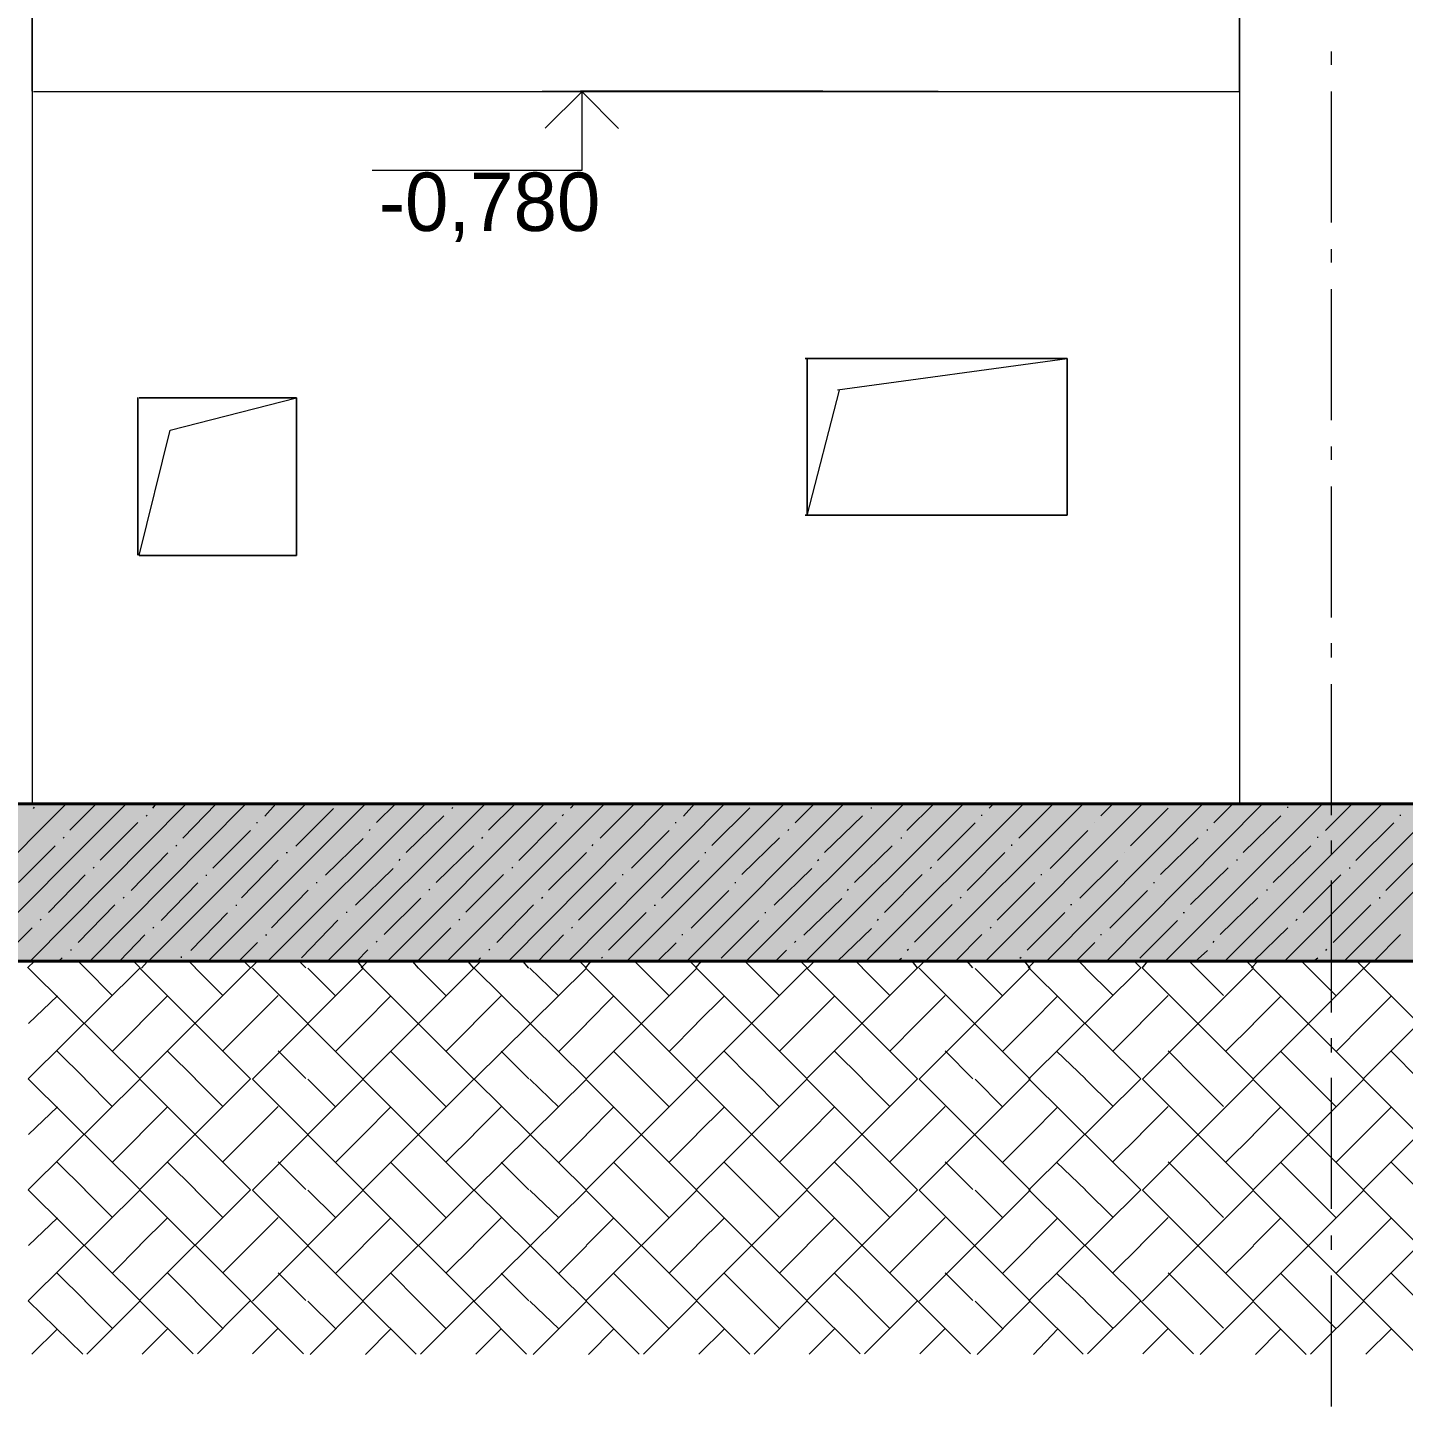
# Model space of a CAD drawing. Header units: millimetres. Extents: x -135211 to 49383, y -8033 to 228499.
# Drawn here: x -22918 to -17669, y 42857 to 48117 of the extents above; entities that cross this region are included whole.
import ezdxf

# ---------------------------------------------------------------- set-up
doc = ezdxf.new("R2010")
doc.units = ezdxf.units.MM
doc.layers.add('PDF _Геометрия', color=7, linetype='Continuous', true_color=0x1d1d1d)
doc.layers.add('PDF _Сплошная заливка', color=7, linetype='Continuous', true_color=0xffffff)
doc.layers.add('PDF _Текст', color=7, linetype='Continuous')

msp = doc.modelspace()

# ---------------------------------------------------------------- hatches: boundary and pattern name
at = {"layer": 'PDF _Сплошная заливка', "transparency": 33554559}
h = msp.add_hatch(color=256, dxfattribs=at)
h.paths.add_polyline_path([(-99774.8447882913, 44556.18323552701), (-99774.8447882913, 45156.58976560547), (-104045.4232660861, 45156.58976560547), (-104045.4232660861, 44556.18323552701)])
h.paths.add_polyline_path([(646.2711272356682, 44556.18323552701), (646.2711272356391, 45156.58976560547), (-26352.24833949412, 45156.58976560547), (-26352.24833949412, 44556.18323552701)])
h.paths.add_polyline_path([(-26398.81210778105, 44556.18323552701), (-26398.81210778105, 45156.58976560547), (-50899.8203663938, 45156.58976560547), (-50899.8203663938, 44556.18323552701)])
h.paths.add_polyline_path([(-50950.617204525, 44556.18323552701), (-50950.617204525, 45156.58976560547), (-98974.79458772499, 45156.58976560547), (-98974.79458772499, 44556.18323552701)])

# ---------------------------------------------------------------- linework, layer by layer
at = {"layer": 'PDF _Геометрия', "color": 7, "lineweight": 40}
for points in [[(-22994.22725588932, 48284.23364378761), (-96.6929183047032, 48284.23364378761), (-96.6929183047032, 45155.80124204171), (-26097.42702582799, 45155.80124204171)], [(-26349.72172588776, 44555.54889275559), (649.1003509261063, 44555.54889275559), (649.1003509261063, 45156.58976560547), (149.8081344410311, 45156.58976560547)]]:
    msp.add_lwpolyline(points, dxfattribs=at)
at = {"layer": 'PDF _Геометрия', "color": 7, "lineweight": 9}
for points in [[(-22900.41887984332, 47874.45364753523), (-22900.41887984332, 48285.02603526996), (-22900.41887984332, 45156.76593565024), (-23598.80696209335, 45156.76593565024)], [(-22895.52827059216, 47873.2074536931), (-18294.0486875356, 47873.2074536931), (-18294.0486875356, 48283.86488533834), (-18294.0486875356, 45155.39542656641), (-22895.52827059216, 45155.39542656641)], [(-17600.89964907404, 47874.54766992899), (-17600.89964907404, 48285.12984676046), (-17600.89964907404, 45156.86969282138), (-18299.50473991879, 45156.86969282138)], [(-17943.08714907405, 47974.94317375016), (-17943.08714907405, 48025.71566348539)], [(-20803.42368753561, 47872.95470083431), (-20803.42368753561, 47572.42975174054), (-21603.35546549692, 47572.42975174054)], [(-20654.26503368946, 47873.8072681223), (-20954.63751186313, 47873.8072681223)], [(-19882.14964907405, 47874.43276292509), (-20808.91434159369, 47874.43276292509)], [(-19443.44772599715, 47873.78689748888), (-19879.6600829462, 47873.78689748888)], [(-17943.08714907405, 47373.79962401407), (-17943.08714907405, 47873.32569076058)], [(-17943.08714907405, 47221.40965128926), (-17943.08714907405, 47272.18213395304)], [(-17943.08714907405, 46620.26609448173), (-17943.08714907405, 47119.79216829966)], [(-19828.29427802638, 46736.02392172924), (-18952.10157215099, 46854.55636446857), (-19950.96125684895, 46854.55636446857), (-18952.10157215099, 46854.55636446857), (-18952.10157215099, 46257.69115950499), (-19950.96125684895, 46257.69115950499), (-18952.10157215099, 46257.69115950499), (-18952.10157215099, 46854.55636446857)], [(-19943.15868590461, 46255.6723289884), (-19820.7313798433, 46734.05388203215)], [(-22374.23138205135, 46581.81065478516), (-21891.4044567664, 46704.53314027702), (-22492.37549263239, 46704.53314027702), (-21891.4044567664, 46704.53314027702), (-21891.4044567664, 46103.42538350038), (-22492.37549263239, 46103.42538350038), (-21891.4044567664, 46103.42538350038), (-21891.4044567664, 46704.53314027702)], [(-22492.29245637689, 46103.41260791689), (-22373.97657215102, 46581.7658777906)], [(-17943.08714907405, 46467.87784718933), (-17943.08714907405, 46518.64861149212)], [(-17943.08714907405, 45866.73256494936), (-17943.08714907405, 46366.26036419973)], [(-17943.08714907405, 45714.34432472842), (-17943.08714907405, 45769.35864158473)], [(-17943.08714907405, 45113.19904248845), (-17943.08714907405, 45612.72684173882)], [(251.0965281952522, 45156.72684790423), (640.3263124645455, 45156.72684790423), (640.3263124645455, 44555.56097721778), (-97975.15414275724, 44555.56097721778)], [(-17943.08714907405, 44960.81079519606), (-17943.08714907405, 45015.82511205236)], [(-17943.08714907405, 44359.6655129561), (-17943.08714907405, 44863.43687183143)], [(-17943.08714907405, 44207.27727273515), (-17943.08714907405, 44262.29158959146)], [(-17943.08714907405, 43610.3755430487), (-17943.08714907405, 44109.90334229907)], [(-17943.08714907405, 43453.74374320279), (-17943.08714907405, 43508.76151092396)], [(-17943.08714907405, 42856.84202058779), (-17943.08714907405, 43356.36981276671)]]:
    msp.add_lwpolyline(points, dxfattribs=at)
at = {"layer": 'PDF _Геометрия', "color": 7, "lineweight": 18}
for points in [[(-20803.42368753561, 47872.95470083431), (-20943.41040396594, 47733.24240927558)], [(-20802.5128568987, 47872.82857001691), (-20663.039072151, 47733.08001766107)]]:
    msp.add_lwpolyline(points, dxfattribs=at)
at = {"layer": 'PDF _Геометрия', "color": 7, "lineweight": 9}
for points in [[(-19943.56791830483, 46852.61350833917), (-19943.56791830483, 46255.71613768062)], [(-22496.81311061255, 46705.72013507554), (-22496.81311061255, 46104.55187983312)]]:
    msp.add_lwpolyline(points, close=True, dxfattribs=at)
at = {"layer": 'PDF _Геометрия', "lineweight": 9}
for points in [[(-23369.78652728866, 44555.50751804086), (-22768.80830292025, 45156.61807250956)], [(-23141.54372130746, 44555.67885647726), (-22540.68330292024, 45156.74480986386)], [(-22909.2159378318, 44554.62430346446), (-22312.55830292024, 45155.70346777222)], [(-22895.70290627723, 45138.53831709627), (-22891.64484138179, 45142.80457465112)], [(-22756.48158630863, 45055.11637223802), (-22654.74580292024, 45156.71637226752)], [(-22681.63260464648, 44554.71804205253), (-22084.43330292024, 45155.87195930388)], [(-22457.46881495422, 44554.87144751754), (-21856.30830292022, 45155.96525122879)], [(-22439.5365841254, 45138.75627834592), (-22426.62080292024, 45155.68086408087)], [(-22325.16614029906, 45024.55216712319), (-22198.49580292024, 45155.78825572573)], [(-22229.20500222936, 44555.01974436166), (-21628.18330292022, 45156.11162919662)], [(-22012.68323855712, 45109.34338209675), (-21970.37080292024, 45155.95437348812)], [(-22000.93557902741, 44555.15791094425), (-21400.05830292024, 45156.24284732372)], [(-21894.61424764653, 44994.09190321522), (-21751.01984138177, 45138.02686754684)], [(-21773.35192240468, 44555.28091881385), (-21171.93330292024, 45156.35721082008)], [(-21586.0706097277, 45084.23026577315), (-21514.12080292024, 45156.18007258061)], [(-21545.07270655385, 44555.39378845048), (-20943.80830292024, 45156.52366834338)], [(-21316.78788018397, 44555.49149140104), (-20715.68330292024, 45156.59944342318)], [(-21298.88664864666, 45138.26564644995), (-21294.76984138177, 45142.51990742458)], [(-21159.69869084077, 45054.85262650756), (-21057.87080292024, 45156.47558310354)], [(-21084.35095587383, 44554.46481309127), (-20487.55830292022, 45155.61669008532)], [(-20856.04653045947, 44554.59595139077), (-20259.43330292022, 45155.71595751101)], [(-20846.98167479376, 45139.60183567832), (-20829.74580292022, 45156.56166472227)], [(-20732.87934173571, 45025.43898829339), (-20601.62080292022, 45156.69752710887)], [(-20632.59819514418, 44554.70715982256), (-20031.30830292022, 45155.85805347028)], [(-20415.71936752189, 45109.11508399843), (-20373.49580292022, 45155.63469405698)], [(-20404.29916622746, 44554.86471643965), (-19803.18330292021, 45155.97717761349)], [(-20307.17090170106, 44996.28983915054), (-20162.91887984332, 45140.19645046484)], [(-20175.98774308573, 44554.99925434855), (-19575.05830292021, 45156.1363353828)], [(-19989.53195608221, 45083.98526772876), (-19917.24580292022, 45155.92186792673)], [(-19948.36652390807, 44555.10909940726), (-19346.93330292021, 45156.26605103495)], [(-19720.05213288593, 44555.26434149869), (-19118.80830292022, 45156.36804519333)], [(-19697.89484138176, 45138.0785844667), (-19697.89484138176, 45142.25753242931)], [(-19562.87656307056, 45054.56699243635), (-19460.99580292021, 45156.17175998552)], [(-19491.72530657623, 44555.39181558695), (-18890.68330292022, 45156.5023112249)], [(-19263.39288364816, 44555.4898405867), (-18662.55830292022, 45156.60578758105)], [(-19249.65509661396, 45139.36518994581), (-19232.87080292022, 45156.28605057391)], [(-19135.76520242145, 45025.2121236598), (-19004.74580292022, 45156.44020616216)], [(-19031.5342068841, 44554.50123039461), (-18434.43330292021, 45155.61787249304)], [(-18822.95208641326, 45110.01376177118), (-18776.62080292021, 45156.56100395857)], [(-18803.18357196591, 44554.60555397136), (-18206.30830292021, 45155.7181419769)], [(-18710.22501628737, 44996.02323703671), (-18566.04387984329, 45139.92277013824)], [(-18579.07305781639, 44554.74471796082), (-17978.18330292021, 45155.84848151054)], [(-18392.26481832465, 45083.67292412045), (-18320.37080292021, 45155.63577320449)], [(-18351.43210761387, 44554.85171845688), (-17750.0583029202, 45156.01108373104)], [(-18123.07447496831, 44554.99075050149), (-17521.9333029202, 45156.12845907596)], [(-18109.7938798433, 45140.16099513415), (-18109.7938798433, 45144.39841731274)], [(-17966.02213039099, 45054.35404944147), (-17864.12080292021, 45155.89948203664)], [(-17894.71124578829, 44555.09109431112), (-17293.8083029202, 45156.2058465775)], [(-22640.80641831394, 44940.46058419701), (-22496.81311061255, 45084.38425275667)], [(-22465.79083691517, 45108.264272409), (-22461.7169567664, 45112.47748858189)], [(-22044.65248325437, 45084.61237082573), (-22040.56311061255, 45084.61237082573)], [(-21474.00299233742, 44970.46553634144), (-21329.86599522793, 45110.14182284638)], [(-21043.94269230201, 44940.15534642837), (-20899.93811061254, 45084.08927073229)], [(-20877.74829498587, 45110.46008034662), (-20873.61599522793, 45114.66641717921)], [(-20447.83622562377, 45084.37057434185), (-20443.68811061252, 45084.37057434185)], [(-19877.09818317958, 44970.18865887258), (-19732.99099522791, 45109.90743443604)], [(-19447.01338974461, 44939.96013796466), (-19303.06311061252, 45083.8455893255)], [(-19276.74099522791, 45110.16821443493), (-19276.74099522791, 45114.35925656229)], [(-18846.81311061252, 45084.09604120454), (-18846.81311061252, 45084.09604120454)], [(-18280.13463861396, 44969.96621651745), (-18136.11599522791, 45109.67601763536)], [(-17679.8659952279, 45109.86323730153), (-17679.8659952279, 45114.11648054368)], [(-22210.7518681767, 44910.16544217062), (-22066.88522599716, 45054.10200756131)], [(-21614.74041389227, 45054.37511196273), (-21610.63522599716, 45058.55050326818)], [(-20613.87038036306, 44909.90635726968), (-20470.01022599716, 45053.83743259002)], [(-20017.9241562617, 45054.12286365314), (-20013.76022599715, 45058.36139770587)], [(-19016.93014326353, 44909.62196535578), (-18873.13522599713, 45053.55730361967)], [(-18416.88522599715, 45053.85055245926), (-18416.88522599715, 45058.07666177322)], [(-17850.03208337726, 44939.6960369201), (-17706.18811061252, 45083.61266930379)], [(-22952.19339370581, 44855.31894657674), (-22812.67849522793, 44995.03887489384)], [(-22781.64460216076, 45024.3237775348), (-22777.58234138179, 45028.52167080227)], [(-22351.73253279869, 44994.02503723971), (-22347.6544567664, 44998.2392738069)], [(-21780.69869933363, 44884.06344085204), (-21636.95734138177, 45023.76741892106)], [(-21359.40306403139, 44856.2551629814), (-21215.80349522793, 44995.93630265679)], [(-21184.82834453021, 45024.06942276321), (-21180.70734138177, 45028.26090665373)], [(-20763.68999086939, 44996.18442475625), (-20759.55349522791, 45000.46239801497)], [(-20192.56243435599, 44886.29146946287), (-20048.8563798433, 45025.97047395553)], [(-19763.18053692146, 44856.01305803356), (-19618.92849522791, 44995.66471548741)], [(-19583.83234138176, 45023.84810623511), (-19583.83234138176, 45028.03126046692)], [(-19162.67849522791, 44995.92139534367), (-19162.67849522791, 45000.19179807349)], [(-18595.60469946558, 44885.98714936878), (-18451.98137984329, 45025.66409262288)], [(-18166.21489441756, 44855.6931371441), (-18022.05349522791, 44995.39995674415)], [(-17995.73137984327, 45025.90305692681), (-17995.73137984327, 45030.14467841081)], [(-22522.13159441977, 44825.04192158384), (-22382.75061061255, 44968.97775355857)], [(-22101.50742028102, 44797.18857781701), (-21961.59676445871, 44941.12486587703)], [(-21930.59417913787, 44970.42676083978), (-21926.50061061255, 44970.42676083978)], [(-21500.68210977582, 44940.09987238397), (-21496.57272599716, 44944.34980649212)], [(-20930.02644695529, 44825.92417544986), (-20785.87561061255, 44969.86621079843)], [(-20499.95343114574, 44795.65872360047), (-20355.94772599715, 44939.59681466725)], [(-20333.77792150731, 44970.14883422683), (-20329.62561061254, 44970.14883422683)], [(-19903.86585214522, 44939.88098550876), (-19899.69772599715, 44944.12378366991)], [(-19333.09503961586, 44825.69838568063), (-19189.00061061252, 44969.65619518343)], [(-18903.01109610095, 44795.41491001575), (-18759.07272599713, 44939.35328011957)], [(-18732.75061061252, 44969.91044422518), (-18732.75061061252, 44969.91044422518)], [(-18302.82272599712, 44939.57547522173), (-18302.82272599712, 44943.80578383411)], [(-17736.11163531023, 44825.40754040494), (-17592.12561061251, 44969.39702647481)], [(-22838.27504357707, 44741.1134916956), (-22698.61599522793, 44885.04626261717)], [(-22667.58629804429, 44910.07179501773), (-22663.51984138179, 44914.34355854278)], [(-22237.67422868221, 44884.03768197609), (-22233.5919567664, 44884.03768197609)], [(-21666.78315102076, 44769.83349434603), (-21522.89484138177, 44909.54312988114)], [(-21245.48681868467, 44742.01102890849), (-21101.74099522793, 44885.96170352577)], [(-21070.77004041373, 44909.84592872168), (-21066.64484138176, 44914.04167337732)], [(-20649.63168675292, 44886.22867832738), (-20645.49099522791, 44886.22867832738)], [(-20069.88189223185, 44769.6121118361), (-19926.01984138177, 44909.30360637058)], [(-19648.56123997236, 44741.73904428217), (-19504.86599522791, 44885.64546226511)], [(-19473.95378278315, 44909.58695731749), (-19469.76984138176, 44913.84244890432)], [(-19052.81542912235, 44885.9229118072), (-19048.61599522791, 44885.9229118072)], [(-18481.68495526917, 44771.77464194728), (-18337.91887984329, 44911.4493330898)], [(-18051.58364534193, 44741.46891737656), (-17907.99099522788, 44885.41386801461)], [(-17872.89484138176, 44909.32406594747), (-17872.89484138176, 44913.57020976036)], [(-22408.21254725718, 44710.81421983267), (-22268.68811061255, 44854.76193503458)], [(-21986.90785362042, 44682.94923453111), (-21847.53426445871, 44826.89632818661)], [(-21816.53587502141, 44856.21238176463), (-21812.43811061255, 44856.21238176463)], [(-21386.62380565933, 44825.86367015324), (-21382.51022599715, 44830.11795051417)], [(-20815.41575205521, 44711.73435270247), (-20671.81311061252, 44855.68421892182)], [(-20386.03648192842, 44681.44688935012), (-20241.88522599716, 44825.39172290589)], [(-20219.71961739083, 44855.89496939322), (-20215.56311061254, 44855.89496939322)], [(-19789.80754802877, 44825.61130343072), (-19785.63522599715, 44829.85497694324)], [(-19219.17668948713, 44711.47892443534), (-19074.93811061252, 44855.37219239864)], [(-18789.09204893839, 44681.18285953729), (-18645.01022599713, 44825.12397427877)], [(-18622.90335976025, 44855.62751164915), (-18618.68811061251, 44855.62751164915)], [(-18188.76022599715, 44825.35174888781), (-18188.76022599715, 44829.58282034523)], [(-22724.35669344832, 44626.87138550483), (-22584.55349522794, 44770.81685466056)], [(-22553.52799392783, 44795.85570533398), (-22549.45734138179, 44800.06227055638)], [(-22123.61592456576, 44769.80679118707), (-22119.5294567664, 44769.80679118707)], [(-21557.5180485724, 44656.87179909808), (-21417.60637984332, 44796.57584014693)], [(-21127.43574315112, 44626.63765776775), (-20987.67849522791, 44770.52637616388)], [(-20956.71173629726, 44795.58885268311), (-20952.58234138179, 44799.85948924161)], [(-20526.79966693519, 44769.52940407737), (-20522.65445676638, 44769.52940407737)], [(-19955.96424597368, 44655.3935600694), (-19811.95734138176, 44795.08304615275)], [(-19534.64288984363, 44627.51000143321), (-19390.80349522791, 44771.4210028931)], [(-19359.89547866669, 44795.37057127902), (-19355.70734138176, 44799.56212412163)], [(-18938.75712500587, 44771.70340863815), (-18934.5534952279, 44771.70340863815)], [(-18367.76521107274, 44657.53806647004), (-18223.85637984327, 44797.2102253131)], [(-17937.66319727493, 44627.21812592552), (-17793.92849522791, 44771.16717883134)], [(-17758.83234138174, 44795.08505097748), (-17758.83234138174, 44799.33193771457)], [(-22869.38175917344, 44711.92961126863), (-22865.32272599718, 44716.12416916882)], [(-22294.29350009462, 44596.55412356444), (-22154.62561061255, 44740.51677339582)], [(-21702.47757090494, 44741.96630518795), (-21698.37561061254, 44741.96630518795)], [(-21272.56550154286, 44711.66714766203), (-21268.44772599716, 44715.85534874876)], [(-20701.49880283792, 44597.51226847612), (-20557.75061061255, 44741.39881963362)], [(-20105.66131327438, 44741.68392196042), (-20101.50061061254, 44741.68392196042)], [(-19675.7492439123, 44711.38226179884), (-19671.57272599715, 44715.63360903102)], [(-19104.56017954244, 44597.23393659034), (-18960.87561061252, 44741.13069608807)], [(-18508.8450556438, 44741.39177018732), (-18504.62561061254, 44741.39177018732)], [(-23027.64305573392, 44555.62494148312), (-22900.41887984332, 44682.6475529384)], [(-22439.46968981138, 44681.60314306557), (-22435.39484138179, 44685.81736743254)], [(-21872.988109424, 44568.74522640549), (-21733.47176445871, 44712.6327261711)], [(-21430.55158542376, 44555.35419256277), (-21303.5438798433, 44682.36189814323)], [(-20842.65343218077, 44681.37267174235), (-20838.51984138176, 44685.57695856768)], [(-20271.4284971501, 44567.21049664363), (-20127.82272599715, 44711.16178557709)], [(-19828.8126876669, 44553.81749216856), (-19697.89484138176, 44680.83861190544)], [(-19245.83717455021, 44681.12789694126), (-19241.64484138176, 44685.32023010971)], [(-18675.17300177581, 44566.92279390176), (-18530.94772599715, 44710.86638012838)], [(-18241.12975446669, 44555.98665679854), (-18109.7938798433, 44683.01960233357)], [(-18078.93298628171, 44711.16968551569), (-18074.69772599713, 44715.33597199122)], [(-22567.63943081124, 44554.99057935122), (-22470.49099522794, 44656.5575626713)], [(-22112.85313804436, 44554.28234688208), (-22040.56311061255, 44626.23603596472)], [(-22009.55762044928, 44655.54036665867), (-22005.4669567664, 44655.54036665867)], [(-21588.41926678848, 44627.7558431633), (-21584.31311061255, 44631.93222615634)], [(-20970.78566889455, 44554.71925939545), (-20873.61599522793, 44656.30053790813)], [(-20515.63836157581, 44554.03306461897), (-20443.68811061252, 44625.98330866422)], [(-20421.51507851998, 44657.74141646794), (-20417.36599522793, 44657.74141646794)], [(-19991.6030091579, 44627.44510986774), (-19987.43811061254, 44631.6812329439)], [(-19378.09055943864, 44555.60903701884), (-19276.74099522791, 44657.23845882964)], [(-18919.07655342907, 44554.94978837004), (-18846.81311061252, 44626.93574132859)], [(-18824.69882088942, 44657.4551335259), (-18820.49099522791, 44657.4551335259)], [(-18394.78675152732, 44627.20041087272), (-18390.56311061251, 44631.42749629953)], [(-17781.21719175158, 44555.33176831936), (-17679.8659952279, 44656.96673788794)], [(-22799.23022005137, 44555.70369080209), (-22786.35637984332, 44568.43860343419)], [(-22751.26022599718, 44596.51430621623), (-22751.26022599718, 44600.71320009389)], [(-22330.1063798433, 44568.65711058729), (-22330.1063798433, 44572.94176503355)], [(-21661.8551988671, 44556.10245624058), (-21619.40926445869, 44598.40800171333)], [(-21201.85014209671, 44555.40669494749), (-21189.48137984332, 44568.12107786047)], [(-21158.50719742638, 44597.43708843007), (-21154.38522599715, 44601.62955716172)], [(-20728.59512806432, 44567.12726055754), (-20724.45734138177, 44571.33580812699)], [(-20064.88916207623, 44555.8045506646), (-20022.53426445869, 44598.16284383503)], [(-19600.56495133818, 44553.8783145977), (-19583.83234138176, 44566.63199341508)], [(-19561.69093979582, 44597.1298029376), (-19557.51022599715, 44601.3820186984)], [(-19131.77887043376, 44566.85593218462), (-19127.58234138176, 44571.12764208791)], [(-18463.36216066511, 44554.33351198922), (-18416.88522599715, 44596.65998655702)], [(-18012.69785871105, 44556.08076483931), (-17995.73137984327, 44568.73314474992)], [(-17964.87468216525, 44596.89524500639), (-17960.63522599713, 44601.13815858436)]]:
    msp.add_lwpolyline(points, dxfattribs=at)
at = {"layer": 'PDF _Геометрия', "color": 28, "lineweight": 9, "true_color": 0x0e0e0e}
for points in [[(-22917.36135877903, 44530.17849425683), (-22891.64484138179, 44555.5579387914)], [(-22915.29708362544, 43259.81105328168), (-22488.039072151, 43683.12549782427), (-22915.29708362544, 44106.43994236686), (-22488.039072151, 44529.7577084972), (-22513.17306468482, 44555.16035566643)], [(-22691.14085574672, 43056.57660316212), (-22488.039072151, 43259.81105328168), (-22915.29708362544, 43683.12549782427), (-22488.039072151, 44106.43994236686), (-22915.29708362544, 44529.7577084972)], [(-22698.61599522793, 44529.44998312341), (-22723.70218557291, 44554.80762564193)], [(-22593.32753368947, 44423.74526882949), (-22699.18887570222, 44529.60992248516)], [(-22490.3083438138, 43260.43998378263), (-22066.88522599716, 43683.72993044008), (-22490.3083438138, 44107.01987709755), (-22066.88522599716, 44530.37641274381), (-22092.11482290862, 44555.7425150368)], [(-22270.07372503309, 43057.25148474671), (-22066.88522599716, 43260.43998378263), (-22490.3083438138, 43683.72993044008), (-22066.88522599716, 44107.01987709755), (-22490.3083438138, 44530.37641274381)], [(-22488.039072151, 44529.7577084972), (-22488.039072151, 44529.7577084972)], [(-22488.039072151, 44529.7577084972), (-22488.039072151, 44529.7577084972)], [(-22482.77640646449, 44528.30990973215), (-22461.7169567664, 44553.6522504094)], [(-22277.46214907408, 44530.02264070859), (-22302.64394379673, 44555.47360101928)], [(-22172.17368753561, 44424.34732573443), (-22277.75955129802, 44530.2059348129)], [(-22066.88522599716, 44530.37641274381), (-22066.88522599716, 44530.37641274381)], [(-22066.88522599716, 44530.37641274381), (-22066.88522599716, 44530.37641274381)], [(-22065.79868279761, 44530.07244434441), (-22040.56311061255, 44555.51115899983)], [(-22059.96628861321, 43258.48397041358), (-21636.95734138177, 43681.83716450768), (-22059.96628861321, 44105.1235120255), (-21636.95734138177, 44528.47335899941), (-21658.1736274189, 44553.86739862266)], [(-21840.25002522631, 43055.26147342069), (-21636.95734138177, 43258.48397041358), (-22059.96628861321, 43681.83716450768), (-21636.95734138177, 44105.1235120255), (-22059.96628861321, 44528.47335899941)], [(-21856.30830292022, 44530.68813322368), (-21881.58570202051, 44556.03224747806)], [(-21742.24580292025, 44422.48928812611), (-21848.24049381216, 44528.34707490762)], [(-21644.74044102142, 44530.70442258781), (-21619.40926445869, 44556.10245624058)], [(-21639.03372526825, 43259.1008244012), (-21215.80349522793, 43682.46860513937), (-21639.03372526825, 44105.77263985484), (-21215.80349522793, 44529.07332168616), (-21237.09986790628, 44554.49612598147)], [(-21419.17246995914, 43055.93313264922), (-21215.80349522793, 43259.1008244012), (-21639.03372526825, 43682.46860513937), (-21215.80349522793, 44105.77263985484), (-21639.03372526825, 44529.07332168616)], [(-21636.95734138177, 44528.47335899941), (-21636.95734138177, 44528.47335899941)], [(-21636.95734138177, 44528.47335899941), (-21636.95734138177, 44528.47335899941)], [(-21426.38041830486, 44528.76468661523), (-21447.6367476626, 44554.20665459261)], [(-21321.09195676638, 44423.14766053644), (-21426.80339479976, 44528.92613439405)], [(-21215.80349522793, 44529.07332168616), (-21215.80349522793, 44529.07332168616)], [(-21215.80349522793, 44529.07332168616), (-21215.80349522793, 44529.07332168616)], [(-21214.91015254155, 44528.87727864829), (-21189.48137984332, 44554.23894354129)], [(-21213.49210129211, 43258.43372445858), (-20785.87561061255, 43681.77660903325), (-21213.49210129211, 44105.11612785233), (-20785.87561061255, 44528.45563977437), (-20811.3960041727, 44553.83796148732)], [(-20989.33829569396, 43055.24718996863), (-20785.87561061255, 43258.43372445858), (-21213.49210129211, 43681.77660903325), (-20785.87561061255, 44105.11612785233), (-21213.49210129211, 44528.45563977437)], [(-21005.226572151, 44529.40146385395), (-21026.56298814996, 44554.80147920675)], [(-20891.164072151, 44422.44806341944), (-21001.41336426992, 44528.28643984404)], [(-20789.70899842412, 44529.46548156343), (-20768.32753368946, 44554.85175834216)], [(-20787.70689311958, 43259.06400212431), (-20364.72176445868, 43682.39730308), (-20787.70689311958, 44105.73060403569), (-20364.72176445868, 44529.06391191424), (-20390.33776239651, 44554.47033357147)], [(-20568.25707955073, 43055.87685932704), (-20364.72176445868, 43259.06400212431), (-20787.70689311958, 43682.39730308), (-20364.72176445868, 44105.73060403569), (-20787.70689311958, 44529.06391191424)], [(-20785.87561061255, 44528.45563977437), (-20785.87561061255, 44528.45563977437)], [(-20785.87561061255, 44528.45563977437), (-20785.87561061255, 44528.45563977437)], [(-20575.29868753561, 44528.75190407117), (-20600.8668832846, 44554.18176935089)], [(-20470.01022599716, 44423.05872428483), (-20575.83007907117, 44528.88195257104)], [(-20368.63523891149, 44530.04680737), (-20347.17368753561, 44555.45717995198)], [(-20366.74740864217, 43259.71027364187), (-19943.56791830483, 43683.02547934145), (-20366.74740864217, 44106.34067809231), (-19943.56791830483, 44529.65588379189), (-19969.2795206203, 44555.08927343654)], [(-20146.47176563564, 43056.5281997428), (-19943.56791830483, 43259.71027364187), (-20366.74740864217, 43683.02547934145), (-19943.56791830483, 44106.34067809231), (-20366.74740864217, 44529.65588379189)], [(-20364.72176445868, 44529.06391191424), (-20364.72176445868, 44529.06391191424)], [(-20364.72176445868, 44529.06391191424), (-20364.72176445868, 44529.06391191424)], [(-20154.14484138177, 44529.39050200579), (-20179.80864150841, 44554.77321510113)], [(-20048.8563798433, 44423.6619612915), (-20154.38002593811, 44529.53136645018)], [(-19945.77080839816, 43260.29432008076), (-19522.41407215099, 43683.65105632792), (-19945.77080839816, 44106.93628248163), (-19522.41407215099, 44530.28961514687), (-19543.3377316012, 44555.67793715235)], [(-19725.37084176778, 43057.12640284191), (-19522.41407215099, 43260.29432008076), (-19945.77080839816, 43683.65105632792), (-19522.41407215099, 44106.93628248163), (-19945.77080839816, 44530.28961514687)], [(-19943.56791830483, 44529.65588379189), (-19943.56791830483, 44529.65588379189)], [(-19943.56791830483, 44529.65588379189), (-19943.56791830483, 44529.65588379189)], [(-19942.9633805093, 44529.41813847805), (-19917.24580292022, 44554.78616310311)], [(-19732.99099522791, 44529.93326846424), (-19758.05015678245, 44555.34595573284)], [(-19627.70253368946, 44424.30899419158), (-19733.61891724357, 44530.08588347722)], [(-19522.41407215099, 44530.28961514687), (-19522.41407215099, 44530.28961514687)], [(-19522.41407215099, 44530.28961514687), (-19522.41407215099, 44530.28961514687)], [(-19521.20343389828, 44530.03738637646), (-19496.09195676637, 44555.43158666905)], [(-19516.04239771729, 43258.42690990352), (-19092.48618753559, 43681.77118095874), (-19516.04239771729, 44105.11886846738), (-19092.48618753559, 44528.46313252168), (-19113.48897481734, 44553.80731495035)], [(-19295.51313125905, 43055.1880270536), (-19092.48618753559, 43258.42690990352), (-19516.04239771729, 43681.77118095874), (-19092.48618753559, 44105.11886846738), (-19516.04239771729, 44528.46313252168)], [(-19311.83714907407, 44530.58766168342), (-19332.79956501319, 44555.95136743553)], [(-19197.77464907407, 44422.42260644255), (-19303.38840639075, 44528.24811433429)], [(-19100.14259321529, 44530.61657200234), (-19074.93811061252, 44555.96465173725)], [(-19098.55838975591, 43260.27048605013), (-18671.33234138174, 43683.56456655222), (-19098.55838975591, 44106.85521096537), (-18671.33234138174, 44530.21790784479), (-18696.62595422742, 44555.58700221892)], [(-18874.40864801461, 43057.05693963581), (-18671.33234138174, 43260.27048605013), (-19098.55838975591, 43683.56456655222), (-18671.33234138174, 44106.85521096537), (-19098.55838975591, 44530.21790784479)], [(-19092.48618753559, 44528.46313252168), (-19092.48618753559, 44528.46313252168)], [(-19092.48618753559, 44528.46313252168), (-19092.48618753559, 44528.46313252168)], [(-18881.90926445868, 44529.89804568325), (-18907.15637456892, 44555.28899578672)], [(-18776.62080292021, 44424.20034506392), (-18882.62469878938, 44530.06712731046)], [(-18671.33234138174, 44530.21790784479), (-18671.33234138174, 44530.21790784479)], [(-18671.33234138174, 44530.21790784479), (-18671.33234138174, 44530.21790784479)], [(-18666.09537081783, 44528.80630930475), (-18645.01022599713, 44554.17780401734)], [(-18664.59301858797, 43258.40018580421), (-18241.40445676637, 43681.72994448947), (-18664.59301858797, 44105.05971022789), (-18241.40445676637, 44528.38946891316), (-18266.79301269687, 44553.78147383044)], [(-18444.53359107791, 43055.12984757587), (-18241.40445676637, 43258.40018580421), (-18664.59301858797, 43681.72994448947), (-18241.40445676637, 44105.05971022789), (-18664.59301858797, 44528.38946891316)], [(-18460.75541830482, 44530.47061346856), (-18486.09553388592, 44555.88635639188)], [(-18355.46695676637, 44424.81118022048), (-18461.15913173098, 44530.6444119618)], [(-18249.24881100174, 44530.56211967909), (-18223.85637984327, 44555.95799329656)], [(-18243.5722555181, 43259.01125365797), (-17820.25061061252, 43682.33635310595), (-18243.5722555181, 44105.65799801153), (-17820.25061061252, 44528.97964291712), (-17845.73217201389, 44554.39553261772)], [(-18023.41872723949, 43055.77400370882), (-17820.25061061252, 43259.01125365797), (-18243.5722555181, 43682.33635310595), (-17820.25061061252, 44105.65799801153), (-18243.5722555181, 44528.97964291712)], [(-18241.40445676637, 44528.38946891316), (-18241.40445676637, 44528.38946891316)], [(-18241.40445676637, 44528.38946891316), (-18241.40445676637, 44528.38946891316)], [(-18030.82753368944, 44528.64934988154), (-18056.26259235539, 44554.08786385156)], [(-17925.53907215098, 44423.01966864158), (-18031.6268862732, 44528.82430609783)], [(-17822.541140203, 43259.5811174698), (-17399.09676445868, 43682.95611466619), (-17822.541140203, 44106.26172620986), (-17399.09676445868, 44529.56733775355), (-17420.41121850538, 44555.0031404251)], [(-17602.29178172024, 43056.38262595222), (-17399.09676445868, 43259.5811174698), (-17822.541140203, 43682.95611466619), (-17399.09676445868, 44106.26172620986), (-17822.541140203, 44529.56733775355)], [(-17820.25061061252, 44528.97964291712), (-17820.25061061252, 44528.97964291712)], [(-17820.25061061252, 44528.97964291712), (-17820.25061061252, 44528.97964291712)], [(-17819.41586947121, 44528.72939731195), (-17793.92849522791, 44554.14762954303)], [(-22914.30686194716, 44317.61780261349), (-22803.9044567664, 44423.48266884311)], [(-22488.81348131636, 44318.23880115221), (-22382.75061061255, 44424.10248623153)], [(-22067.38287008046, 44318.83169779143), (-21961.59676445871, 44424.68445548464)], [(-21637.18136284902, 44316.95537153321), (-21531.66887984332, 44422.80907598607)], [(-21216.42542675053, 44317.6001943908), (-21110.51503368947, 44423.44006942603)], [(-20786.20934657381, 44316.95073365075), (-20680.58714907407, 44422.7819207935)], [(-20365.45081156852, 44317.54359443754), (-20259.43330292022, 44423.3547058466)], [(-19943.99947159085, 44318.12345404361), (-19838.27945676638, 44423.97931734434)], [(-19523.23836289629, 44318.74843530409), (-19417.12561061252, 44424.57826809164)], [(-19093.00655259007, 44316.90248497748), (-18987.19772599713, 44422.78317233956)], [(-18671.54227236335, 44318.72493557026), (-18566.04387984329, 44424.50493143286)], [(-18242.01002690558, 44316.88407709754), (-18136.11599522791, 44422.70571961517)], [(-17820.53797207067, 44317.47916206433), (-17714.96214907407, 44423.26256010447)], [(-22594.00117850928, 44212.2693822013), (-22488.039072151, 44318.09882203572)], [(-22172.57121068925, 44212.91228356386), (-22066.88522599716, 44318.73476681899)], [(-21743.05215320337, 44211.01110356756), (-21636.95734138177, 44316.83185537817)], [(-21321.61441077515, 44211.58020251791), (-21215.80349522793, 44317.45821010134)], [(-20891.39898032516, 44210.91564125935), (-20785.87561061255, 44316.78588381335)], [(-20470.64044531982, 44211.58167607192), (-20364.72176445868, 44317.36176784176)], [(-20049.18974876449, 44212.16948299156), (-19943.56791830483, 44317.99828094211)], [(-19628.42864006992, 44212.73970277851), (-19522.41407215099, 44318.61464711794)], [(-19198.19747949041, 44210.90194794911), (-19092.48618753559, 44316.75681495776)], [(-18777.43377188906, 44212.67872582081), (-18671.33234138174, 44318.57430016931)], [(-18347.20159722176, 44210.8568506833), (-18241.40445676637, 44316.72631406391)], [(-17925.73018580269, 44211.4901347394), (-17820.25061061252, 44317.31881692484)], [(-22698.61599522793, 44106.12628124949), (-22804.37657289514, 44211.95637790036)], [(-22277.46214907408, 44106.71723593993), (-22383.62578412343, 44212.54192828372)], [(-21856.30830292022, 44107.35003989679), (-21962.19452947167, 44213.16621758585)], [(-21426.38041830486, 44105.43620030388), (-21531.99237882441, 44211.31938465395)], [(-21005.226572151, 44106.06110578411), (-21111.23644272589, 44211.92980783764)], [(-20575.29868753561, 44105.37858473628), (-20681.0197128225, 44211.24131255241)], [(-20154.14484138177, 44106.02920331245), (-20260.26117781718, 44211.86783738535)], [(-19732.99099522791, 44106.66726626217), (-19838.80919441719, 44212.48546545146)], [(-19311.83714907407, 44107.21441459224), (-19417.3452438661, 44213.07734718636)], [(-18881.90926445868, 44106.61506591162), (-18992.02804455874, 44212.38101692109)], [(-18460.75541830482, 44107.17514301668), (-18566.35070204716, 44212.98011083379)], [(-18030.82753368944, 44105.32394975155), (-18136.81845658939, 44211.1734171658)], [(-17609.67368753559, 44105.92600210046), (-17715.34575833862, 44211.80583718204)], [(-22593.32753368947, 44000.42580428538), (-22699.18887570222, 44106.28714629812)], [(-22488.039072151, 44106.43994236686), (-22488.039072151, 44106.43994236686)], [(-22488.039072151, 44106.43994236686), (-22488.039072151, 44106.43994236686)], [(-22172.17368753561, 44001.0492586726), (-22277.75955129802, 44106.90786775108)], [(-22066.88522599716, 44107.01987709755), (-22066.88522599716, 44107.01987709755)], [(-22066.88522599716, 44107.01987709755), (-22066.88522599716, 44107.01987709755)], [(-21742.24580292025, 43999.19168747226), (-21848.24049381216, 44104.98269759851)], [(-21636.95734138177, 44105.1235120255), (-21636.95734138177, 44105.1235120255)], [(-21636.95734138177, 44105.1235120255), (-21636.95734138177, 44105.1235120255)], [(-21321.09195676638, 43999.76230639828), (-21426.80339479976, 44105.61115894784)], [(-21215.80349522793, 44105.77263985484), (-21215.80349522793, 44105.77263985484)], [(-21215.80349522793, 44105.77263985484), (-21215.80349522793, 44105.77263985484)], [(-20891.164072151, 43999.09118133645), (-21001.41336426992, 44104.92955776105)], [(-20785.87561061255, 44105.11612785233), (-20785.87561061255, 44105.11612785233)], [(-20785.87561061255, 44105.11612785233), (-20785.87561061255, 44105.11612785233)], [(-20470.01022599716, 43999.70502273858), (-20575.83007907117, 44105.59578985062)], [(-20364.72176445868, 44105.73060403569), (-20364.72176445868, 44105.73060403569)], [(-20364.72176445868, 44105.73060403569), (-20364.72176445868, 44105.73060403569)], [(-20048.8563798433, 44000.3233246234), (-20154.38002593811, 44106.19272978209)], [(-19943.56791830483, 44106.34067809231), (-19943.56791830483, 44106.34067809231)], [(-19943.56791830483, 44106.34067809231), (-19943.56791830483, 44106.34067809231)], [(-19627.70253368946, 44000.99729977499), (-19733.61891724357, 44106.77418906063)], [(-19522.41407215099, 44106.93628248163), (-19522.41407215099, 44106.93628248163)], [(-19522.41407215099, 44106.93628248163), (-19522.41407215099, 44106.93628248163)], [(-19197.77464907407, 43999.11716157439), (-19303.38840639075, 44104.94266946613)], [(-19092.48618753559, 44105.11886846738), (-19092.48618753559, 44105.11886846738)], [(-19092.48618753559, 44105.11886846738), (-19092.48618753559, 44105.11886846738)], [(-18776.62080292021, 44000.87718854062), (-18882.62469878938, 44106.74397078716)], [(-18671.33234138174, 44106.85521096537), (-18671.33234138174, 44106.85521096537)], [(-18671.33234138174, 44106.85521096537), (-18671.33234138174, 44106.85521096537)], [(-18355.46695676637, 44001.47823916293), (-18461.15913173098, 44107.31147090425)], [(-18241.40445676637, 44105.05971022789), (-18241.40445676637, 44105.05971022789)], [(-18241.40445676637, 44105.05971022789), (-18241.40445676637, 44105.05971022789)], [(-17925.53907215098, 43999.65953401985), (-18031.6268862732, 44105.5332346431)], [(-17820.25061061252, 44105.65799801153), (-17820.25061061252, 44105.65799801153)], [(-17820.25061061252, 44105.65799801153), (-17820.25061061252, 44105.65799801153)], [(-22914.30686194716, 43894.29063251556), (-22803.9044567664, 44000.15549874517)], [(-22488.81348131636, 43894.93015250311), (-22382.75061061255, 44000.72411309517)], [(-22067.38287008046, 43895.55064743031), (-21961.59676445871, 44001.40339829861)], [(-21637.18136284902, 43893.61414338448), (-21531.66887984332, 43999.46784783735)], [(-21216.42542675053, 43894.24405716339), (-21110.51503368947, 44000.08393219861)], [(-20786.20934657381, 43893.55856550282), (-20680.58714907407, 43999.45717222252)], [(-20365.45081156852, 43894.23146303508), (-20259.43330292022, 44000.04257444414)], [(-19943.99947159085, 43894.82906802143), (-19838.27945676638, 44000.68832544751)], [(-19523.23836289629, 43895.41887697049), (-19417.12561061252, 44001.25211649216)], [(-19093.00655259007, 43893.58505201246), (-18987.19772599713, 43999.39730521836)], [(-18671.54227236335, 43895.39546044523), (-18566.04387984329, 44001.17545630783)], [(-18242.01002690558, 43893.51822769533), (-18136.11599522791, 43999.33987021296)], [(-17820.53797207067, 43894.12413574), (-17714.96214907407, 43999.98018787956)], [(-22594.00117850928, 43788.95493765871), (-22488.039072151, 43894.78437749314)], [(-22172.57121068925, 43789.55242051368), (-22066.88522599716, 43895.37490376882)], [(-21743.05215320337, 43787.6579163183), (-21636.95734138177, 43893.4786681289)], [(-21321.61441077515, 43788.27951381594), (-21215.80349522793, 43894.08707647901)], [(-20891.39898032516, 43787.57612933731), (-20785.87561061255, 43893.44636499427)], [(-20470.64044531982, 43788.24837511624), (-20364.72176445868, 43894.02845996319)], [(-20049.18974876449, 43788.85427729198), (-19943.56791830483, 43894.68307524252)], [(-19628.42864006992, 43789.45448359935), (-19522.41407215099, 43895.25791087077)], [(-19198.19747949041, 43787.55767689388), (-19092.48618753559, 43893.40912744913)], [(-18777.43377188906, 43789.38808140766), (-18671.33234138174, 43895.21160328988)], [(-18347.20159722176, 43787.52708494489), (-18241.40445676637, 43893.39654832551)], [(-17925.73018580269, 43788.1650352914), (-17820.25061061252, 43893.99717909825)], [(-22698.61599522793, 43682.80257259586), (-22804.37657289514, 43788.63266924673)], [(-22277.46214907408, 43683.41183117129), (-22383.62578412343, 43789.23984461459)], [(-21856.30830292022, 43684.07865489264), (-21962.19452947167, 43789.89483258169)], [(-21426.38041830486, 43682.10770713478), (-21531.99237882441, 43787.99089834259)], [(-21005.226572151, 43682.78796590283), (-21111.23644272589, 43788.58944976779)], [(-20575.29868753561, 43682.07611321106), (-20681.0197128225, 43787.93546896719)], [(-20154.14484138177, 43682.7356396093), (-20260.26117781718, 43788.50653869201)], [(-19732.99099522791, 43683.32987250014), (-19838.80919441719, 43789.14807168943)], [(-19311.83714907407, 43683.91622692508), (-19417.3452438661, 43789.77574963287)], [(-18881.90926445868, 43683.25673637175), (-18992.02804455874, 43789.0980301356)], [(-18460.75541830482, 43683.87967960448), (-18566.35070204716, 43789.6846403819)], [(-18030.82753368944, 43681.99510138353), (-18136.81845658939, 43787.84456173173)], [(-17609.67368753559, 43682.60749017523), (-17715.34575833862, 43788.49079319553)], [(-22593.32753368947, 43577.10302809834), (-22699.18887570222, 43682.96768175402)], [(-22488.039072151, 43683.12549782427), (-22488.039072151, 43683.12549782427)], [(-22488.039072151, 43683.12549782427), (-22488.039072151, 43683.12549782427)], [(-22172.17368753561, 43577.75119842279), (-22277.75955129802, 43683.60980750125)], [(-22066.88522599716, 43683.72993044008), (-22066.88522599716, 43683.72993044008)], [(-22066.88522599716, 43683.72993044008), (-22066.88522599716, 43683.72993044008)], [(-21742.24580292025, 43575.83064728633), (-21848.24049381216, 43681.6884409062)], [(-21636.95734138177, 43681.83716450768), (-21636.95734138177, 43681.83716450768)], [(-21636.95734138177, 43681.83716450768), (-21636.95734138177, 43681.83716450768)], [(-21321.09195676638, 43576.44733095208), (-21426.80339479976, 43682.29283376969)], [(-21215.80349522793, 43682.46860513937), (-21215.80349522793, 43682.46860513937)], [(-21215.80349522793, 43682.46860513937), (-21215.80349522793, 43682.46860513937)], [(-20891.164072151, 43575.80159266514), (-21001.41336426992, 43681.63997598032)], [(-20785.87561061255, 43681.77660903325), (-20785.87561061255, 43681.77660903325)], [(-20785.87561061255, 43681.77660903325), (-20785.87561061255, 43681.77660903325)], [(-20470.01022599716, 43576.42224214676), (-20575.83007907117, 43682.24208830437)], [(-20364.72176445868, 43682.39730308), (-20364.72176445868, 43682.39730308)], [(-20364.72176445868, 43682.39730308), (-20364.72176445868, 43682.39730308)], [(-20048.8563798433, 43577.05247908588), (-20154.38002593811, 43682.85408617173)], [(-19943.56791830483, 43683.02547934145), (-19943.56791830483, 43683.02547934145)], [(-19943.56791830483, 43683.02547934145), (-19943.56791830483, 43683.02547934145)], [(-19627.70253368946, 43577.61756192307), (-19733.61891724357, 43683.46249464404)], [(-19522.41407215099, 43683.65105632792), (-19522.41407215099, 43683.65105632792)], [(-19522.41407215099, 43683.65105632792), (-19522.41407215099, 43683.65105632792)], [(-19197.77464907407, 43575.7434157098), (-19303.38840639075, 43681.56892360155)], [(-19092.48618753559, 43681.77118095874), (-19092.48618753559, 43681.77118095874)], [(-19092.48618753559, 43681.77118095874), (-19092.48618753559, 43681.77118095874)], [(-18776.62080292021, 43577.62258531847), (-18882.62469878938, 43683.41738133357)], [(-18671.33234138174, 43683.56456655222), (-18671.33234138174, 43683.56456655222)], [(-18671.33234138174, 43683.56456655222), (-18671.33234138174, 43683.56456655222)], [(-18355.46695676637, 43578.21410371128), (-18461.15913173098, 43684.04734249875)], [(-18241.40445676637, 43681.72994448947), (-18241.40445676637, 43681.72994448947)], [(-18241.40445676637, 43681.72994448947), (-18241.40445676637, 43681.72994448947)], [(-17925.53907215098, 43576.36846256511), (-18031.6268862732, 43682.17310002135)], [(-17820.25061061252, 43682.33635310595), (-17820.25061061252, 43682.33635310595)], [(-17820.25061061252, 43682.33635310595), (-17820.25061061252, 43682.33635310595)], [(-22914.30686194716, 43470.96346241764), (-22803.9044567664, 43576.82832864725)], [(-22488.81348131636, 43471.61817910761), (-22382.75061061255, 43577.41213969969)], [(-22067.38287008046, 43472.26959024429), (-21961.59676445871, 43578.05569586605)], [(-21637.18136284902, 43470.27291523576), (-21531.66887984332, 43576.12661968864)], [(-21216.42542675053, 43470.95844483894), (-21110.51503368947, 43576.79495696069)], [(-20786.20934657381, 43470.23718583964), (-20680.58714907407, 43576.06500407458)], [(-20365.45081156852, 43470.91595011604), (-20259.43330292022, 43576.7270615251)], [(-19943.99947159085, 43471.53806916944), (-19838.27945676638, 43577.32600823204)], [(-19523.23836289629, 43472.16090193973), (-19417.12561061252, 43577.92256513958)], [(-19093.00655259007, 43470.26761904744), (-18987.19772599713, 43576.07987225334)], [(-18671.54227236335, 43472.06256013906), (-18566.04387984329, 43577.91467470278)], [(-18242.01002690558, 43470.22476039358), (-18136.11599522791, 43576.0464029112)], [(-17820.53797207067, 43470.83829873503), (-17714.96214907407, 43576.62516155523)], [(-22594.00117850928, 43365.64049311611), (-22488.039072151, 43471.46661815541)], [(-22172.57121068925, 43366.26247385622), (-22066.88522599716, 43472.08495711136)], [(-21743.05215320337, 43364.30806249956), (-21636.95734138177, 43470.12881431018)], [(-21321.61441077515, 43364.97547910046), (-21215.80349522793, 43470.78638777704)], [(-20891.39898032516, 43364.23661051825), (-20785.87561061255, 43470.1068461752)], [(-20470.64044531982, 43364.91507416055), (-20364.72176445868, 43470.6951590075)], [(-20049.18974876449, 43365.53907159241), (-19943.56791830483, 43471.36787649166)], [(-19628.42864006992, 43366.16926442018), (-19522.41407215099, 43471.97269169161)], [(-19198.19747949041, 43364.28177691218), (-19092.48618753559, 43470.06486339483)], [(-18777.43377188906, 43366.09400793235), (-18671.33234138174, 43471.91752278779)], [(-18347.20159722176, 43364.19732625961), (-18241.40445676637, 43470.06678964024)], [(-17925.73018580269, 43364.8433974648), (-17820.25061061252, 43470.67207965025)], [(-22698.61599522793, 43259.47887072193), (-22804.37657289514, 43365.3089673728)], [(-22277.46214907408, 43260.10974750215), (-22383.62578412343, 43365.93443304041)], [(-21856.30830292022, 43260.73722102609), (-21962.19452947167, 43366.55673242344)], [(-21426.38041830486, 43258.77922082342), (-21531.99237882441, 43364.6624051735)], [(-21005.226572151, 43259.44760783298), (-21111.23644272589, 43365.24909169795)], [(-20575.29868753561, 43258.77364168581), (-20681.0197128225, 43364.56214963231)], [(-20154.14484138177, 43259.37434091597), (-20260.26117781718, 43365.21635965763)], [(-19732.99099522791, 43259.9924787381), (-19838.80919441719, 43365.81068488904)], [(-19311.83714907407, 43260.61462937159), (-19417.3452438661, 43366.47415207938)], [(-18881.90926445868, 43259.97375660011), (-18992.02804455874, 43365.73970760957)], [(-18460.75541830482, 43260.58420915261), (-18566.35070204716, 43366.38916993001)], [(-18030.82753368944, 43258.66625301552), (-18136.81845658939, 43364.51571336372)], [(-17609.67368753559, 43259.29244618872), (-17715.34575833862, 43365.10302887475)], [(-22707.39003368947, 43056.33497156934), (-22914.82955210513, 43259.57393520284)], [(-22593.32753368947, 43153.78356355424), (-22699.18887570222, 43259.64822399605)], [(-22286.23618753563, 43056.98913155197), (-22489.70815426968, 43260.18530550901)], [(-22488.039072151, 43259.81105328168), (-22488.039072151, 43259.81105328168)], [(-22488.039072151, 43259.81105328168), (-22488.039072151, 43259.81105328168)], [(-22172.17368753561, 43154.45645561268), (-22277.75955129802, 43260.24521453327)], [(-21865.08234138177, 43057.64617762696), (-22067.95935915362, 43260.86340494527)], [(-22066.88522599716, 43260.43998378263), (-22066.88522599716, 43260.43998378263)], [(-22066.88522599716, 43260.43998378263), (-22066.88522599716, 43260.43998378263)], [(-21742.24580292025, 43152.46626997722), (-21848.24049381216, 43258.32405675871)], [(-21435.15445676638, 43055.7045292332), (-21638.12510617886, 43258.88612005093)], [(-21636.95734138177, 43258.48397041358), (-21636.95734138177, 43258.48397041358)], [(-21636.95734138177, 43258.48397041358), (-21636.95734138177, 43258.48397041358)], [(-21321.09195676638, 43153.13235550587), (-21426.80339479976, 43258.97785832348)], [(-21014.00061061254, 43056.34788747824), (-21217.05043143015, 43259.53549996918)], [(-21215.80349522793, 43259.1008244012), (-21215.80349522793, 43259.1008244012)], [(-21215.80349522793, 43259.1008244012), (-21215.80349522793, 43259.1008244012)], [(-20891.164072151, 43152.44471747274), (-21001.41336426992, 43258.28309389734)], [(-20584.07272599716, 43055.63516318318), (-20787.21239666984, 43258.83893255186)], [(-20785.87561061255, 43258.43372445858), (-20785.87561061255, 43258.43372445858)], [(-20785.87561061255, 43258.43372445858), (-20785.87561061255, 43258.43372445858)], [(-20470.01022599716, 43153.06854060051), (-20575.83007907117, 43258.8883867581)], [(-20162.91887984332, 43056.29014523614), (-20366.1205979021, 43259.49524770102)], [(-20364.72176445868, 43259.06400212431), (-20364.72176445868, 43259.06400212431)], [(-20364.72176445868, 43259.06400212431), (-20364.72176445868, 43259.06400212431)], [(-20048.8563798433, 43153.71383547553), (-20154.38002593811, 43259.51544950363)], [(-19741.76503368944, 43056.89747740899), (-19945.03039535045, 43260.09146695234)], [(-19943.56791830483, 43259.71027364187), (-19943.56791830483, 43259.71027364187)], [(-19943.56791830483, 43259.71027364187), (-19943.56791830483, 43259.71027364187)], [(-19627.70253368946, 43154.30586750648), (-19733.61891724357, 43260.15080022745)], [(-19320.61118753561, 43057.5145625769), (-19523.92822617308, 43260.69514639931)], [(-19522.41407215099, 43260.29432008076), (-19522.41407215099, 43260.29432008076)], [(-19522.41407215099, 43260.29432008076), (-19522.41407215099, 43260.29432008076)], [(-19197.77464907407, 43152.43797783613), (-19303.38840639075, 43258.26348572787)], [(-18890.68330292022, 43055.59829149499), (-19094.06928245066, 43258.84386456646)], [(-19092.48618753559, 43258.42690990352), (-19092.48618753559, 43258.42690990352)], [(-19092.48618753559, 43258.42690990352), (-19092.48618753559, 43258.42690990352)], [(-18776.62080292021, 43154.29942177486), (-18882.62469878938, 43260.09421778996)], [(-18469.52945676637, 43057.47543982948), (-18672.96356599248, 43260.62770159779)], [(-18671.33234138174, 43260.27048605013), (-18671.33234138174, 43260.27048605013)], [(-18671.33234138174, 43260.27048605013), (-18671.33234138174, 43260.27048605013)], [(-18355.46695676637, 43154.88460117249), (-18461.15913173098, 43260.71440144119)], [(-18039.60157215098, 43055.56095082853), (-18243.0872637463, 43258.76374593875)], [(-18241.40445676637, 43258.40018580421), (-18241.40445676637, 43258.40018580421)], [(-18241.40445676637, 43258.40018580421), (-18241.40445676637, 43258.40018580421)], [(-17925.53907215098, 43153.00832794337), (-18031.6268862732, 43258.81296539963)], [(-17618.44772599713, 43056.20521262996), (-17821.97116668179, 43259.37200750081)], [(-17820.25061061252, 43259.01125365797), (-17820.25061061252, 43259.01125365797)], [(-17820.25061061252, 43259.01125365797), (-17820.25061061252, 43259.01125365797)], [(-22901.44168509173, 43056.10283572166), (-22803.9044567664, 43153.50115854933)], [(-22479.97601983945, 43056.7386464473), (-22382.75061061255, 43154.1034910506)], [(-22059.19164717487, 43057.38304273431), (-21961.59676445871, 43154.77464550492)], [(-21628.95847681623, 43055.42888490808), (-21531.66887984332, 43152.78539153992)], [(-21208.17153046241, 43056.06103902735), (-21110.51503368947, 43153.43882661041)], [(-20777.92379398341, 43055.40360369078), (-20680.58714907407, 43152.74361750792)], [(-20357.1342487228, 43056.05571844504), (-20259.43330292022, 43153.41493705197)], [(-19935.651905445, 43056.6625676566), (-19838.27945676638, 43154.03501633521)], [(-19514.1644148404, 43057.27809655015), (-19417.12561061252, 43154.66459010883)], [(-19080.3946267225, 43055.36041873365), (-18987.19772599713, 43152.76243228093)], [(-18663.10102948264, 43057.24301438149), (-18566.04387984329, 43154.58519957774)], [(-18233.53712774896, 43055.33180308838), (-18136.11599522791, 43152.68399153522)], [(-17812.03405559913, 43055.91453478282), (-17714.96214907407, 43153.3393316357)]]:
    msp.add_lwpolyline(points, dxfattribs=at)

# ---------------------------------------------------------------- texts
at = {"layer": 'PDF _Текст', "insert": (-21577.08287229258, 47432.09772939206), "char_height": 222.6982147375235, "attachment_point": 4, "style": ''}
msp.add_mtext('-0,780', dxfattribs=at)

doc.saveas('drawing.dxf')
